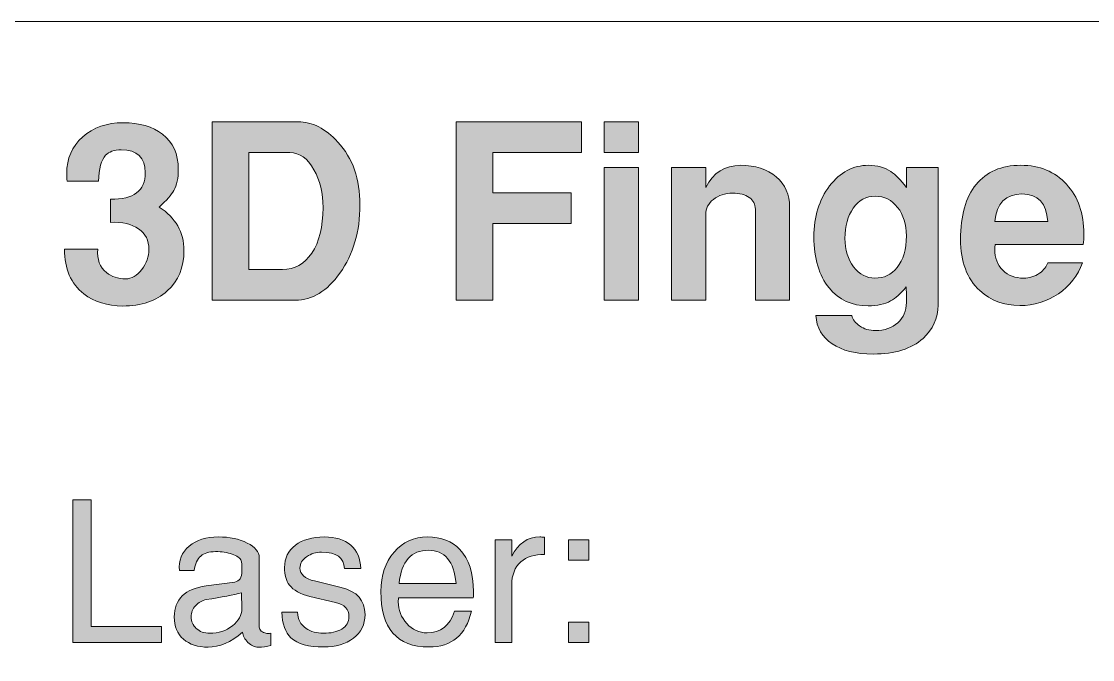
# Model space of a CAD drawing. Header units: inches. Extents: x 0.6 to 10.9, y -3.5 to -1.2.
# Drawn here: x 8.826 to 9.738, y -1.718 to -1.175 of the extents above; entities that cross this region are included whole.
import ezdxf

# ---------------------------------------------------------------- set-up
doc = ezdxf.new("R2010")
doc.units = ezdxf.units.IN
doc.header["$MEASUREMENT"] = 0
doc.layers.add('Layer 1', color=7, linetype='Continuous')

# ---------------------------------------------------------------- blocks, each defined once
blk = doc.blocks.new('block 2')
at = {"layer": 'Layer 1', "color": 7, "lineweight": 5, "true_color": 0xffffff}
blk.add_lwpolyline([(8.36709, -1.17471), (10.87459, -1.17471), (10.87459, -2.23241), (8.36362, -2.23241)], dxfattribs=at)
blk = doc.blocks.new('block 8')
at = {"layer": 'Layer 1', "true_color": 0xed1f24}
h = blk.add_hatch(color=240, dxfattribs=at)
h.dxf.hatch_style = 2
edge = h.paths.add_edge_path()
edge.add_spline(control_points=[(8.96478, -1.36971), (8.96478, -1.38416), (8.96006, -1.39564), (8.95062, -1.40419), (8.94117, -1.41273), (8.92853, -1.417), (8.9127, -1.417), (8.8995, -1.417), (8.88846, -1.41353), (8.87957, -1.40658), (8.8686, -1.39798), (8.86312, -1.38534), (8.86312, -1.36867), (8.86312, -1.36867), (8.89137, -1.36867), (8.89137, -1.36867), (8.89067, -1.37728), (8.89317, -1.38388), (8.89884, -1.38846), (8.90327, -1.39207), (8.90868, -1.39387), (8.91505, -1.39387), (8.92017, -1.39387), (8.92478, -1.3912), (8.92886, -1.38586), (8.93295, -1.38051), (8.93499, -1.37485), (8.93499, -1.36888), (8.93499, -1.36124), (8.93206, -1.35537), (8.92619, -1.35127), (8.92033, -1.34717), (8.91235, -1.34534), (8.90228, -1.34575), (8.90228, -1.34575), (8.90228, -1.32596), (8.90228, -1.32596), (8.922, -1.32652), (8.93186, -1.31902), (8.93186, -1.30346), (8.93186, -1.29054), (8.92506, -1.28408), (8.91145, -1.28408), (8.90533, -1.28408), (8.90089, -1.28562), (8.89812, -1.28867), (8.8945, -1.2927), (8.89249, -1.30006), (8.89208, -1.31075), (8.89208, -1.31075), (8.86541, -1.31075), (8.86541, -1.31075), (8.86513, -1.30853), (8.86499, -1.30638), (8.86499, -1.30429), (8.86499, -1.29152), (8.86954, -1.2811), (8.87863, -1.27304), (8.88773, -1.26499), (8.89922, -1.26096), (8.91311, -1.26096), (8.927, -1.26096), (8.93812, -1.26422), (8.94645, -1.27075), (8.95548, -1.2777), (8.95999, -1.28762), (8.95999, -1.30054), (8.95999, -1.30804), (8.95874, -1.31409), (8.95624, -1.31866), (8.95416, -1.32228), (8.94999, -1.327), (8.94374, -1.33283), (8.95777, -1.34186), (8.96478, -1.35415), (8.96478, -1.36971)], knot_values=[0, 0, 0, 0, 1, 1, 1, 2, 2, 2, 3, 3, 3, 4, 4, 4, 5, 5, 5, 6, 6, 6, 7, 7, 7, 8, 8, 8, 9, 9, 9, 10, 10, 10, 11, 11, 11, 12, 12, 12, 13, 13, 13, 14, 14, 14, 15, 15, 15, 16, 16, 16, 17, 17, 17, 18, 18, 18, 19, 19, 19, 20, 20, 20, 21, 21, 21, 22, 22, 22, 23, 23, 23, 24, 24, 24, 25, 25, 25, 25], degree=3, periodic=1)
h = blk.add_hatch(color=240, dxfattribs=at)
h.dxf.hatch_style = 2
edge = h.paths.add_edge_path()
edge.add_spline(control_points=[(9.11457, -1.33075), (9.11457, -1.35353), (9.10887, -1.3729), (9.09749, -1.38888), (9.08666, -1.40429), (9.07402, -1.412), (9.05957, -1.412), (9.05957, -1.412), (8.98874, -1.412), (8.98874, -1.412), (8.98874, -1.412), (8.98874, -1.26013), (8.98874, -1.26013), (8.98874, -1.26013), (9.06186, -1.26013), (9.06186, -1.26013), (9.07395, -1.26013), (9.08527, -1.26589), (9.09583, -1.27742), (9.10832, -1.29116), (9.11457, -1.30895), (9.11457, -1.33075)], knot_values=[0, 0, 0, 0, 1, 1, 1, 2, 2, 2, 3, 3, 3, 4, 4, 4, 5, 5, 5, 6, 6, 6, 7, 7, 7, 7], degree=3, periodic=1)
edge = h.paths.add_edge_path()
edge.add_spline(control_points=[(9.08312, -1.33325), (9.08312, -1.32089), (9.08054, -1.31013), (9.07541, -1.30096), (9.06999, -1.29124), (9.06318, -1.28638), (9.05499, -1.28638), (9.05499, -1.28638), (9.01999, -1.28638), (9.01999, -1.28638), (9.01999, -1.28638), (9.01999, -1.38596), (9.01999, -1.38596), (9.01999, -1.38596), (9.04874, -1.38596), (9.04874, -1.38596), (9.05888, -1.38596), (9.06714, -1.38127), (9.07353, -1.37189), (9.07992, -1.36252), (9.08312, -1.34964), (9.08312, -1.33325)], knot_values=[0, 0, 0, 0, 1, 1, 1, 2, 2, 2, 3, 3, 3, 4, 4, 4, 5, 5, 5, 6, 6, 6, 7, 7, 7, 7], degree=3, periodic=1)
h = blk.add_hatch(color=240, dxfattribs=at)
h.dxf.hatch_style = 2
h.paths.add_polyline_path([(9.30311, -1.28617), (9.2277, -1.28617), (9.2277, -1.32075), (9.29416, -1.32075), (9.29416, -1.34679), (9.2277, -1.34679), (9.2277, -1.412), (9.19645, -1.412), (9.19645, -1.26013), (9.30311, -1.26013)])
h = blk.add_hatch(color=240, dxfattribs=at)
h.dxf.hatch_style = 2
h.paths.add_polyline_path([(9.35166, -1.28617), (9.32249, -1.28617), (9.32249, -1.26013), (9.35166, -1.26013)])
h.paths.add_polyline_path([(9.35166, -1.412), (9.32249, -1.412), (9.32249, -1.29909), (9.35166, -1.29909)])
h = blk.add_hatch(color=240, dxfattribs=at)
h.dxf.hatch_style = 2
edge = h.paths.add_edge_path()
edge.add_spline(control_points=[(9.4802, -1.412), (9.4802, -1.412), (9.45103, -1.412), (9.45103, -1.412), (9.45103, -1.412), (9.45103, -1.3345), (9.45103, -1.3345), (9.45103, -1.33034), (9.44929, -1.32704), (9.44582, -1.32461), (9.44235, -1.32218), (9.43762, -1.32096), (9.43165, -1.32096), (9.42512, -1.32096), (9.41968, -1.3227), (9.4153, -1.32617), (9.41092, -1.32964), (9.40874, -1.33402), (9.40874, -1.33929), (9.40874, -1.33929), (9.40874, -1.412), (9.40874, -1.412), (9.40874, -1.412), (9.37957, -1.412), (9.37957, -1.412), (9.37957, -1.412), (9.37957, -1.29909), (9.37957, -1.29909), (9.37957, -1.29909), (9.40874, -1.29909), (9.40874, -1.29909), (9.40874, -1.29909), (9.40874, -1.31596), (9.40874, -1.31596), (9.41526, -1.30346), (9.42512, -1.29721), (9.43832, -1.29721), (9.45095, -1.29721), (9.4611, -1.30048), (9.46874, -1.307), (9.47637, -1.31353), (9.4802, -1.32214), (9.4802, -1.33283), (9.4802, -1.33283), (9.4802, -1.412), (9.4802, -1.412)], knot_values=[0, 0, 0, 0, 1, 1, 1, 2, 2, 2, 3, 3, 3, 4, 4, 4, 5, 5, 5, 6, 6, 6, 7, 7, 7, 8, 8, 8, 9, 9, 9, 10, 10, 10, 11, 11, 11, 12, 12, 12, 13, 13, 13, 14, 14, 14, 15, 15, 15, 15], degree=3, periodic=1)
h = blk.add_hatch(color=240, dxfattribs=at)
h.dxf.hatch_style = 2
edge = h.paths.add_edge_path()
edge.add_spline(control_points=[(9.60644, -1.41616), (9.60644, -1.42742), (9.6022, -1.43686), (9.59373, -1.4445), (9.58387, -1.45339), (9.56978, -1.45783), (9.55144, -1.45783), (9.53657, -1.45783), (9.52488, -1.45495), (9.51634, -1.44919), (9.50779, -1.44342), (9.50317, -1.4354), (9.50248, -1.42512), (9.50248, -1.42512), (9.53307, -1.42512), (9.53307, -1.42512), (9.53376, -1.42846), (9.536, -1.43141), (9.53977, -1.43398), (9.54354, -1.43655), (9.548, -1.43783), (9.55318, -1.43783), (9.56099, -1.43783), (9.56734, -1.43565), (9.57223, -1.43127), (9.57712, -1.42689), (9.57956, -1.4211), (9.57956, -1.41387), (9.57956, -1.40638), (9.57949, -1.402), (9.57936, -1.40075), (9.57475, -1.40645), (9.57035, -1.41041), (9.56616, -1.41262), (9.56114, -1.41541), (9.55478, -1.4168), (9.5471, -1.4168), (9.53314, -1.4168), (9.52203, -1.41172), (9.5138, -1.40158), (9.50514, -1.39103), (9.50081, -1.37652), (9.50081, -1.35805), (9.50081, -1.34082), (9.50528, -1.32638), (9.51422, -1.31471), (9.52315, -1.30304), (9.53419, -1.29721), (9.54732, -1.29721), (9.55471, -1.29721), (9.56107, -1.29895), (9.56637, -1.30242), (9.57028, -1.30506), (9.57467, -1.30957), (9.57956, -1.31596), (9.57956, -1.31596), (9.57956, -1.29909), (9.57956, -1.29909), (9.57956, -1.29909), (9.60644, -1.29909), (9.60644, -1.29909), (9.60644, -1.29909), (9.60644, -1.41616), (9.60644, -1.41616)], knot_values=[0, 0, 0, 0, 1, 1, 1, 2, 2, 2, 3, 3, 3, 4, 4, 4, 5, 5, 5, 6, 6, 6, 7, 7, 7, 8, 8, 8, 9, 9, 9, 10, 10, 10, 11, 11, 11, 12, 12, 12, 13, 13, 13, 14, 14, 14, 15, 15, 15, 16, 16, 16, 17, 17, 17, 18, 18, 18, 19, 19, 19, 20, 20, 20, 21, 21, 21, 21], degree=3, periodic=1)
edge = h.paths.add_edge_path()
edge.add_spline(control_points=[(9.57956, -1.35721), (9.57956, -1.34749), (9.57707, -1.33943), (9.57206, -1.33304), (9.56706, -1.32665), (9.56074, -1.32346), (9.55311, -1.32346), (9.54533, -1.32346), (9.53908, -1.32683), (9.53436, -1.33356), (9.52964, -1.3403), (9.52728, -1.34894), (9.52728, -1.3595), (9.52728, -1.36909), (9.52974, -1.3771), (9.53467, -1.38357), (9.5396, -1.39002), (9.54561, -1.39325), (9.55269, -1.39325), (9.56047, -1.39325), (9.56679, -1.39027), (9.57165, -1.38429), (9.57692, -1.37777), (9.57956, -1.36874), (9.57956, -1.35721)], knot_values=[0, 0, 0, 0, 1, 1, 1, 2, 2, 2, 3, 3, 3, 4, 4, 4, 5, 5, 5, 6, 6, 6, 7, 7, 7, 8, 8, 8, 8], degree=3, periodic=1)
h = blk.add_hatch(color=240, dxfattribs=at)
h.dxf.hatch_style = 2
edge = h.paths.add_edge_path()
edge.add_spline(control_points=[(9.7306, -1.35575), (9.7306, -1.35908), (9.7304, -1.36207), (9.72998, -1.36471), (9.72998, -1.36471), (9.65519, -1.36471), (9.65519, -1.36471), (9.65491, -1.36554), (9.65477, -1.36686), (9.65477, -1.36867), (9.65477, -1.37603), (9.65704, -1.38197), (9.66159, -1.38648), (9.66612, -1.391), (9.67204, -1.39325), (9.67933, -1.39325), (9.68416, -1.39325), (9.68863, -1.39187), (9.69276, -1.38909), (9.69647, -1.38645), (9.69881, -1.38346), (9.69977, -1.38013), (9.69977, -1.38013), (9.72936, -1.38013), (9.72936, -1.38013), (9.72547, -1.3911), (9.71863, -1.39992), (9.70884, -1.40658), (9.69904, -1.41325), (9.68811, -1.41659), (9.67603, -1.41659), (9.66255, -1.41659), (9.65123, -1.41235), (9.64206, -1.40388), (9.63109, -1.39374), (9.62561, -1.37922), (9.62561, -1.36033), (9.62561, -1.34006), (9.63001, -1.32447), (9.63883, -1.31356), (9.64766, -1.30266), (9.66033, -1.29721), (9.67686, -1.29721), (9.69297, -1.29721), (9.70595, -1.30259), (9.71581, -1.31335), (9.72567, -1.32412), (9.7306, -1.33825), (9.7306, -1.35575)], knot_values=[0, 0, 0, 0, 1, 1, 1, 2, 2, 2, 3, 3, 3, 4, 4, 4, 5, 5, 5, 6, 6, 6, 7, 7, 7, 8, 8, 8, 9, 9, 9, 10, 10, 10, 11, 11, 11, 12, 12, 12, 13, 13, 13, 14, 14, 14, 15, 15, 15, 16, 16, 16, 16], degree=3, periodic=1)
edge = h.paths.add_edge_path()
edge.add_spline(control_points=[(9.69977, -1.34513), (9.69893, -1.32943), (9.69164, -1.32159), (9.6779, -1.32159), (9.66403, -1.32159), (9.65632, -1.32943), (9.65477, -1.34513), (9.65477, -1.34513), (9.69977, -1.34513), (9.69977, -1.34513)], knot_values=[0, 0, 0, 0, 1, 1, 1, 2, 2, 2, 3, 3, 3, 3], degree=3, periodic=1)
at = {"layer": 'Layer 1', "lineweight": 0}
for points in [[(9.30311, -1.28617), (9.2277, -1.28617), (9.2277, -1.32075), (9.29416, -1.32075), (9.29416, -1.34679), (9.2277, -1.34679), (9.2277, -1.412), (9.19645, -1.412), (9.19645, -1.26013), (9.30311, -1.26013), (9.30311, -1.28617)], [(9.35166, -1.28617), (9.32249, -1.28617), (9.32249, -1.26013), (9.35166, -1.26013), (9.35166, -1.28617)], [(9.35166, -1.412), (9.32249, -1.412), (9.32249, -1.29909), (9.35166, -1.29909), (9.35166, -1.412)]]:
    blk.add_lwpolyline(points, dxfattribs=at)
for points, knots in [([(8.96478, -1.36971), (8.96478, -1.38416), (8.96006, -1.39564), (8.95062, -1.40419), (8.94117, -1.41273), (8.92853, -1.417), (8.9127, -1.417), (8.8995, -1.417), (8.88846, -1.41353), (8.87957, -1.40658), (8.8686, -1.39798), (8.86312, -1.38534), (8.86312, -1.36867), (8.86312, -1.36867), (8.89137, -1.36867), (8.89137, -1.36867), (8.89067, -1.37728), (8.89317, -1.38388), (8.89884, -1.38846), (8.90327, -1.39207), (8.90868, -1.39387), (8.91505, -1.39387), (8.92017, -1.39387), (8.92478, -1.3912), (8.92886, -1.38586), (8.93295, -1.38051), (8.93499, -1.37485), (8.93499, -1.36888), (8.93499, -1.36124), (8.93206, -1.35537), (8.92619, -1.35127), (8.92033, -1.34717), (8.91235, -1.34534), (8.90228, -1.34575), (8.90228, -1.34575), (8.90228, -1.32596), (8.90228, -1.32596), (8.922, -1.32652), (8.93186, -1.31902), (8.93186, -1.30346), (8.93186, -1.29054), (8.92506, -1.28408), (8.91145, -1.28408), (8.90533, -1.28408), (8.90089, -1.28562), (8.89812, -1.28867), (8.8945, -1.2927), (8.89249, -1.30006), (8.89208, -1.31075), (8.89208, -1.31075), (8.86541, -1.31075), (8.86541, -1.31075), (8.86513, -1.30853), (8.86499, -1.30638), (8.86499, -1.30429), (8.86499, -1.29152), (8.86954, -1.2811), (8.87863, -1.27304), (8.88773, -1.26499), (8.89922, -1.26096), (8.91311, -1.26096), (8.927, -1.26096), (8.93812, -1.26422), (8.94645, -1.27075), (8.95548, -1.2777), (8.95999, -1.28762), (8.95999, -1.30054), (8.95999, -1.30804), (8.95874, -1.31409), (8.95624, -1.31866), (8.95416, -1.32228), (8.94999, -1.327), (8.94374, -1.33283), (8.95777, -1.34186), (8.96478, -1.35415), (8.96478, -1.36971)], [0, 0, 0, 0, 1, 1, 1, 2, 2, 2, 3, 3, 3, 4, 4, 4, 5, 5, 5, 6, 6, 6, 7, 7, 7, 8, 8, 8, 9, 9, 9, 10, 10, 10, 11, 11, 11, 12, 12, 12, 13, 13, 13, 14, 14, 14, 15, 15, 15, 16, 16, 16, 17, 17, 17, 18, 18, 18, 19, 19, 19, 20, 20, 20, 21, 21, 21, 22, 22, 22, 23, 23, 23, 24, 24, 24, 25, 25, 25, 25]), ([(9.11457, -1.33075), (9.11457, -1.35353), (9.10887, -1.3729), (9.09749, -1.38888), (9.08666, -1.40429), (9.07402, -1.412), (9.05957, -1.412), (9.05957, -1.412), (8.98874, -1.412), (8.98874, -1.412), (8.98874, -1.412), (8.98874, -1.26013), (8.98874, -1.26013), (8.98874, -1.26013), (9.06186, -1.26013), (9.06186, -1.26013), (9.07395, -1.26013), (9.08527, -1.26589), (9.09583, -1.27742), (9.10832, -1.29116), (9.11457, -1.30895), (9.11457, -1.33075)], [0, 0, 0, 0, 1, 1, 1, 2, 2, 2, 3, 3, 3, 4, 4, 4, 5, 5, 5, 6, 6, 6, 7, 7, 7, 7]), ([(9.08312, -1.33325), (9.08312, -1.32089), (9.08054, -1.31013), (9.07541, -1.30096), (9.06999, -1.29124), (9.06318, -1.28638), (9.05499, -1.28638), (9.05499, -1.28638), (9.01999, -1.28638), (9.01999, -1.28638), (9.01999, -1.28638), (9.01999, -1.38596), (9.01999, -1.38596), (9.01999, -1.38596), (9.04874, -1.38596), (9.04874, -1.38596), (9.05888, -1.38596), (9.06714, -1.38127), (9.07353, -1.37189), (9.07992, -1.36252), (9.08312, -1.34964), (9.08312, -1.33325)], [0, 0, 0, 0, 1, 1, 1, 2, 2, 2, 3, 3, 3, 4, 4, 4, 5, 5, 5, 6, 6, 6, 7, 7, 7, 7]), ([(9.4802, -1.412), (9.4802, -1.412), (9.45103, -1.412), (9.45103, -1.412), (9.45103, -1.412), (9.45103, -1.3345), (9.45103, -1.3345), (9.45103, -1.33034), (9.44929, -1.32704), (9.44582, -1.32461), (9.44235, -1.32218), (9.43762, -1.32096), (9.43165, -1.32096), (9.42512, -1.32096), (9.41968, -1.3227), (9.4153, -1.32617), (9.41092, -1.32964), (9.40874, -1.33402), (9.40874, -1.33929), (9.40874, -1.33929), (9.40874, -1.412), (9.40874, -1.412), (9.40874, -1.412), (9.37957, -1.412), (9.37957, -1.412), (9.37957, -1.412), (9.37957, -1.29909), (9.37957, -1.29909), (9.37957, -1.29909), (9.40874, -1.29909), (9.40874, -1.29909), (9.40874, -1.29909), (9.40874, -1.31596), (9.40874, -1.31596), (9.41526, -1.30346), (9.42512, -1.29721), (9.43832, -1.29721), (9.45095, -1.29721), (9.4611, -1.30048), (9.46874, -1.307), (9.47637, -1.31353), (9.4802, -1.32214), (9.4802, -1.33283), (9.4802, -1.33283), (9.4802, -1.412), (9.4802, -1.412)], [0, 0, 0, 0, 1, 1, 1, 2, 2, 2, 3, 3, 3, 4, 4, 4, 5, 5, 5, 6, 6, 6, 7, 7, 7, 8, 8, 8, 9, 9, 9, 10, 10, 10, 11, 11, 11, 12, 12, 12, 13, 13, 13, 14, 14, 14, 15, 15, 15, 15]), ([(9.60644, -1.41616), (9.60644, -1.42742), (9.6022, -1.43686), (9.59373, -1.4445), (9.58387, -1.45339), (9.56978, -1.45783), (9.55144, -1.45783), (9.53657, -1.45783), (9.52488, -1.45495), (9.51634, -1.44919), (9.50779, -1.44342), (9.50317, -1.4354), (9.50248, -1.42512), (9.50248, -1.42512), (9.53307, -1.42512), (9.53307, -1.42512), (9.53376, -1.42846), (9.536, -1.43141), (9.53977, -1.43398), (9.54354, -1.43655), (9.548, -1.43783), (9.55318, -1.43783), (9.56099, -1.43783), (9.56734, -1.43565), (9.57223, -1.43127), (9.57712, -1.42689), (9.57956, -1.4211), (9.57956, -1.41387), (9.57956, -1.40638), (9.57949, -1.402), (9.57936, -1.40075), (9.57475, -1.40645), (9.57035, -1.41041), (9.56616, -1.41262), (9.56114, -1.41541), (9.55478, -1.4168), (9.5471, -1.4168), (9.53314, -1.4168), (9.52203, -1.41172), (9.5138, -1.40158), (9.50514, -1.39103), (9.50081, -1.37652), (9.50081, -1.35805), (9.50081, -1.34082), (9.50528, -1.32638), (9.51422, -1.31471), (9.52315, -1.30304), (9.53419, -1.29721), (9.54732, -1.29721), (9.55471, -1.29721), (9.56107, -1.29895), (9.56637, -1.30242), (9.57028, -1.30506), (9.57467, -1.30957), (9.57956, -1.31596), (9.57956, -1.31596), (9.57956, -1.29909), (9.57956, -1.29909), (9.57956, -1.29909), (9.60644, -1.29909), (9.60644, -1.29909), (9.60644, -1.29909), (9.60644, -1.41616), (9.60644, -1.41616)], [0, 0, 0, 0, 1, 1, 1, 2, 2, 2, 3, 3, 3, 4, 4, 4, 5, 5, 5, 6, 6, 6, 7, 7, 7, 8, 8, 8, 9, 9, 9, 10, 10, 10, 11, 11, 11, 12, 12, 12, 13, 13, 13, 14, 14, 14, 15, 15, 15, 16, 16, 16, 17, 17, 17, 18, 18, 18, 19, 19, 19, 20, 20, 20, 21, 21, 21, 21]), ([(9.7306, -1.35575), (9.7306, -1.35908), (9.7304, -1.36207), (9.72998, -1.36471), (9.72998, -1.36471), (9.65519, -1.36471), (9.65519, -1.36471), (9.65491, -1.36554), (9.65477, -1.36686), (9.65477, -1.36867), (9.65477, -1.37603), (9.65704, -1.38197), (9.66159, -1.38648), (9.66612, -1.391), (9.67204, -1.39325), (9.67933, -1.39325), (9.68416, -1.39325), (9.68863, -1.39187), (9.69276, -1.38909), (9.69647, -1.38645), (9.69881, -1.38346), (9.69977, -1.38013), (9.69977, -1.38013), (9.72936, -1.38013), (9.72936, -1.38013), (9.72547, -1.3911), (9.71863, -1.39992), (9.70884, -1.40658), (9.69904, -1.41325), (9.68811, -1.41659), (9.67603, -1.41659), (9.66255, -1.41659), (9.65123, -1.41235), (9.64206, -1.40388), (9.63109, -1.39374), (9.62561, -1.37922), (9.62561, -1.36033), (9.62561, -1.34006), (9.63001, -1.32447), (9.63883, -1.31356), (9.64766, -1.30266), (9.66033, -1.29721), (9.67686, -1.29721), (9.69297, -1.29721), (9.70595, -1.30259), (9.71581, -1.31335), (9.72567, -1.32412), (9.7306, -1.33825), (9.7306, -1.35575)], [0, 0, 0, 0, 1, 1, 1, 2, 2, 2, 3, 3, 3, 4, 4, 4, 5, 5, 5, 6, 6, 6, 7, 7, 7, 8, 8, 8, 9, 9, 9, 10, 10, 10, 11, 11, 11, 12, 12, 12, 13, 13, 13, 14, 14, 14, 15, 15, 15, 16, 16, 16, 16]), ([(9.69977, -1.34513), (9.69893, -1.32943), (9.69164, -1.32159), (9.6779, -1.32159), (9.66403, -1.32159), (9.65632, -1.32943), (9.65477, -1.34513), (9.65477, -1.34513), (9.69977, -1.34513), (9.69977, -1.34513)], [0, 0, 0, 0, 1, 1, 1, 2, 2, 2, 3, 3, 3, 3]), ([(9.57956, -1.35721), (9.57956, -1.34749), (9.57707, -1.33943), (9.57206, -1.33304), (9.56706, -1.32665), (9.56074, -1.32346), (9.55311, -1.32346), (9.54533, -1.32346), (9.53908, -1.32683), (9.53436, -1.33356), (9.52964, -1.3403), (9.52728, -1.34894), (9.52728, -1.3595), (9.52728, -1.36909), (9.52974, -1.3771), (9.53467, -1.38357), (9.5396, -1.39002), (9.54561, -1.39325), (9.55269, -1.39325), (9.56047, -1.39325), (9.56679, -1.39027), (9.57165, -1.38429), (9.57692, -1.37777), (9.57956, -1.36874), (9.57956, -1.35721)], [0, 0, 0, 0, 1, 1, 1, 2, 2, 2, 3, 3, 3, 4, 4, 4, 5, 5, 5, 6, 6, 6, 7, 7, 7, 8, 8, 8, 8])]:
    blk.add_open_spline(points, degree=3, knots=knots, dxfattribs=at)
blk = doc.blocks.new('block 18')
at = {"layer": 'Layer 1', "true_color": 0xed1f24}
h = blk.add_hatch(color=240, dxfattribs=at)
h.dxf.hatch_style = 2
h.paths.add_polyline_path([(8.9457, -1.70354), (8.8702, -1.70354), (8.8702, -1.58204), (8.88586, -1.58204), (8.88586, -1.6897), (8.9457, -1.6897)])
h = blk.add_hatch(color=240, dxfattribs=at)
h.dxf.hatch_style = 2
edge = h.paths.add_edge_path()
edge.add_spline(control_points=[(9.0387, -1.70591), (9.03525, -1.70688), (9.03164, -1.70737), (9.02787, -1.70737), (9.02486, -1.70737), (9.022, -1.70601), (9.01928, -1.70329), (9.01655, -1.70057), (9.01503, -1.69771), (9.0147, -1.6947), (9.00458, -1.70315), (8.99481, -1.70737), (8.98537, -1.70737), (8.97658, -1.70737), (8.96958, -1.70508), (8.96436, -1.70053), (8.95914, -1.69596), (8.95653, -1.68967), (8.95653, -1.68165), (8.95653, -1.66651), (8.96556, -1.65771), (8.98362, -1.65527), (8.98362, -1.65527), (9.00821, -1.65192), (9.00821, -1.65192), (9.01209, -1.65137), (9.01403, -1.6482), (9.01403, -1.64241), (9.01403, -1.63751), (9.01386, -1.63467), (9.01354, -1.63389), (9.01253, -1.63155), (9.00996, -1.62966), (9.00581, -1.62821), (9.00165, -1.62676), (8.99691, -1.62604), (8.9916, -1.62604), (8.98606, -1.62604), (8.98188, -1.62729), (8.97906, -1.62979), (8.97623, -1.63229), (8.97438, -1.63643), (8.97349, -1.64221), (8.97349, -1.64221), (8.96086, -1.64221), (8.96086, -1.64221), (8.96008, -1.63354), (8.96286, -1.62659), (8.9692, -1.62137), (8.97553, -1.61615), (8.98375, -1.61354), (8.99386, -1.61354), (9.00364, -1.61354), (9.01192, -1.61526), (9.0187, -1.61871), (9.02547, -1.62215), (9.02886, -1.62632), (9.02886, -1.63121), (9.02886, -1.63121), (9.02886, -1.69037), (9.02886, -1.69037), (9.02886, -1.6916), (9.02945, -1.69271), (9.03061, -1.69371), (9.03178, -1.6947), (9.03309, -1.69532), (9.03453, -1.69554), (9.03564, -1.69565), (9.03703, -1.69565), (9.0387, -1.69554), (9.0387, -1.69554), (9.0387, -1.70591), (9.0387, -1.70591)], knot_values=[0, 0, 0, 0, 1, 1, 1, 2, 2, 2, 3, 3, 3, 4, 4, 4, 5, 5, 5, 6, 6, 6, 7, 7, 7, 8, 8, 8, 9, 9, 9, 10, 10, 10, 11, 11, 11, 12, 12, 12, 13, 13, 13, 14, 14, 14, 15, 15, 15, 16, 16, 16, 17, 17, 17, 18, 18, 18, 19, 19, 19, 20, 20, 20, 21, 21, 21, 22, 22, 22, 23, 23, 23, 24, 24, 24, 24], degree=3, periodic=1)
edge = h.paths.add_edge_path()
edge.add_spline(control_points=[(9.01403, -1.6746), (9.01403, -1.6746), (9.01387, -1.66104), (9.01387, -1.66104), (9.00716, -1.66294), (8.99711, -1.66489), (8.98372, -1.6669), (8.9802, -1.66758), (8.97718, -1.6693), (8.97465, -1.67209), (8.97213, -1.67489), (8.97087, -1.67801), (8.97087, -1.68147), (8.97087, -1.68549), (8.97234, -1.68884), (8.97531, -1.69152), (8.97828, -1.6942), (8.98207, -1.69554), (8.98668, -1.69554), (8.99415, -1.69554), (9.0006, -1.69342), (9.00604, -1.68918), (9.01148, -1.68493), (9.01414, -1.68007), (9.01403, -1.6746)], knot_values=[0, 0, 0, 0, 1, 1, 1, 2, 2, 2, 3, 3, 3, 4, 4, 4, 5, 5, 5, 6, 6, 6, 7, 7, 7, 8, 8, 8, 8], degree=3, periodic=1)
h = blk.add_hatch(color=240, dxfattribs=at)
h.dxf.hatch_style = 2
edge = h.paths.add_edge_path()
edge.add_spline(control_points=[(9.11886, -1.67954), (9.11886, -1.6881), (9.11555, -1.69484), (9.10895, -1.69979), (9.10234, -1.70473), (9.09392, -1.70721), (9.08369, -1.70721), (9.07069, -1.70721), (9.06141, -1.7046), (9.05586, -1.69937), (9.05109, -1.69493), (9.04847, -1.6877), (9.04803, -1.67771), (9.04803, -1.67771), (9.06153, -1.67771), (9.06153, -1.67771), (9.06153, -1.68359), (9.06392, -1.68815), (9.0687, -1.69137), (9.07281, -1.69415), (9.07775, -1.69554), (9.08353, -1.69554), (9.08986, -1.69554), (9.09505, -1.69434), (9.09911, -1.69195), (9.10317, -1.68955), (9.1052, -1.68601), (9.1052, -1.68134), (9.1052, -1.6751), (9.10142, -1.67109), (9.09388, -1.6693), (9.09388, -1.6693), (9.07204, -1.66417), (9.07204, -1.66417), (9.06381, -1.66218), (9.05798, -1.65896), (9.05453, -1.65451), (9.05175, -1.65085), (9.05036, -1.64585), (9.05036, -1.63953), (9.05036, -1.63164), (9.05345, -1.62534), (9.05961, -1.62062), (9.06578, -1.6159), (9.07397, -1.61354), (9.08419, -1.61354), (9.09375, -1.61354), (9.10125, -1.61584), (9.1067, -1.62046), (9.11214, -1.62507), (9.11497, -1.63176), (9.11519, -1.64054), (9.11519, -1.64054), (9.10136, -1.64054), (9.10136, -1.64054), (9.10103, -1.63121), (9.09453, -1.62654), (9.08186, -1.62654), (9.0772, -1.62654), (9.07297, -1.62781), (9.06919, -1.63037), (9.06542, -1.63293), (9.06353, -1.63615), (9.06353, -1.64004), (9.06353, -1.64537), (9.06764, -1.64904), (9.07586, -1.65104), (9.07586, -1.65104), (9.09853, -1.65654), (9.09853, -1.65654), (9.11208, -1.65987), (9.11886, -1.66754), (9.11886, -1.67954)], knot_values=[0, 0, 0, 0, 1, 1, 1, 2, 2, 2, 3, 3, 3, 4, 4, 4, 5, 5, 5, 6, 6, 6, 7, 7, 7, 8, 8, 8, 9, 9, 9, 10, 10, 10, 11, 11, 11, 12, 12, 12, 13, 13, 13, 14, 14, 14, 15, 15, 15, 16, 16, 16, 17, 17, 17, 18, 18, 18, 19, 19, 19, 20, 20, 20, 21, 21, 21, 22, 22, 22, 23, 23, 23, 24, 24, 24, 24], degree=3, periodic=1)
h = blk.add_hatch(color=240, dxfattribs=at)
h.dxf.hatch_style = 2
edge = h.paths.add_edge_path()
edge.add_spline(control_points=[(9.2112, -1.6602), (9.2112, -1.66232), (9.21114, -1.66404), (9.21103, -1.66537), (9.21103, -1.66537), (9.14736, -1.66537), (9.14736, -1.66537), (9.14725, -1.66615), (9.1472, -1.66726), (9.1472, -1.66871), (9.1472, -1.67571), (9.1496, -1.68187), (9.15443, -1.68721), (9.15925, -1.69254), (9.16498, -1.6952), (9.17163, -1.6952), (9.18315, -1.6952), (9.19097, -1.68909), (9.19507, -1.67687), (9.19507, -1.67687), (9.20936, -1.67687), (9.20936, -1.67687), (9.2047, -1.6971), (9.19264, -1.70721), (9.1732, -1.70721), (9.14597, -1.70721), (9.13236, -1.69143), (9.13236, -1.65987), (9.13236, -1.64631), (9.13608, -1.63521), (9.14353, -1.62654), (9.15097, -1.61787), (9.16053, -1.61354), (9.17219, -1.61354), (9.18364, -1.61354), (9.19275, -1.6171), (9.19953, -1.62421), (9.20719, -1.63232), (9.21109, -1.64431), (9.2112, -1.6602)], knot_values=[0, 0, 0, 0, 1, 1, 1, 2, 2, 2, 3, 3, 3, 4, 4, 4, 5, 5, 5, 6, 6, 6, 7, 7, 7, 8, 8, 8, 9, 9, 9, 10, 10, 10, 11, 11, 11, 12, 12, 12, 13, 13, 13, 13], degree=3, periodic=1)
edge = h.paths.add_edge_path()
edge.add_spline(control_points=[(9.19636, -1.65304), (9.19457, -1.63426), (9.18671, -1.62487), (9.17278, -1.62487), (9.15828, -1.62487), (9.14998, -1.63426), (9.14786, -1.65304), (9.14786, -1.65304), (9.19636, -1.65304), (9.19636, -1.65304)], knot_values=[0, 0, 0, 0, 1, 1, 1, 2, 2, 2, 3, 3, 3, 3], degree=3, periodic=1)
h = blk.add_hatch(color=240, dxfattribs=at)
h.dxf.hatch_style = 2
edge = h.paths.add_edge_path()
edge.add_spline(control_points=[(9.2717, -1.62837), (9.26314, -1.62837), (9.25642, -1.63049), (9.25153, -1.6347), (9.24631, -1.63937), (9.2437, -1.64598), (9.2437, -1.65454), (9.2437, -1.65454), (9.2437, -1.70354), (9.2437, -1.70354), (9.2437, -1.70354), (9.2297, -1.70354), (9.2297, -1.70354), (9.2297, -1.70354), (9.2297, -1.61604), (9.2297, -1.61604), (9.2297, -1.61604), (9.2437, -1.61604), (9.2437, -1.61604), (9.2437, -1.61604), (9.2437, -1.63004), (9.2437, -1.63004), (9.24925, -1.61904), (9.25726, -1.61354), (9.2677, -1.61354), (9.26859, -1.61354), (9.26992, -1.61365), (9.2717, -1.61387), (9.2717, -1.61387), (9.2717, -1.62837), (9.2717, -1.62837)], knot_values=[0, 0, 0, 0, 1, 1, 1, 2, 2, 2, 3, 3, 3, 4, 4, 4, 5, 5, 5, 6, 6, 6, 7, 7, 7, 8, 8, 8, 9, 9, 9, 10, 10, 10, 10], degree=3, periodic=1)
h = blk.add_hatch(color=240, dxfattribs=at)
h.dxf.hatch_style = 2
h.paths.add_polyline_path([(9.30936, -1.63338), (9.29203, -1.63338), (9.29203, -1.61604), (9.30936, -1.61604)])
h.paths.add_polyline_path([(9.30936, -1.70354), (9.29203, -1.70354), (9.29203, -1.6862), (9.30936, -1.6862)])
at = {"layer": 'Layer 1', "lineweight": 0}
for points in [[(8.9457, -1.70354), (8.8702, -1.70354), (8.8702, -1.58204), (8.88586, -1.58204), (8.88586, -1.6897), (8.9457, -1.6897), (8.9457, -1.70354)], [(9.30936, -1.63338), (9.29203, -1.63338), (9.29203, -1.61604), (9.30936, -1.61604), (9.30936, -1.63338)], [(9.30936, -1.70354), (9.29203, -1.70354), (9.29203, -1.6862), (9.30936, -1.6862), (9.30936, -1.70354)]]:
    blk.add_lwpolyline(points, dxfattribs=at)
for points, knots in [([(9.0387, -1.70591), (9.03525, -1.70688), (9.03164, -1.70737), (9.02787, -1.70737), (9.02486, -1.70737), (9.022, -1.70601), (9.01928, -1.70329), (9.01655, -1.70057), (9.01503, -1.69771), (9.0147, -1.6947), (9.00458, -1.70315), (8.99481, -1.70737), (8.98537, -1.70737), (8.97658, -1.70737), (8.96958, -1.70508), (8.96436, -1.70053), (8.95914, -1.69596), (8.95653, -1.68967), (8.95653, -1.68165), (8.95653, -1.66651), (8.96556, -1.65771), (8.98362, -1.65527), (8.98362, -1.65527), (9.00821, -1.65192), (9.00821, -1.65192), (9.01209, -1.65137), (9.01403, -1.6482), (9.01403, -1.64241), (9.01403, -1.63751), (9.01386, -1.63467), (9.01354, -1.63389), (9.01253, -1.63155), (9.00996, -1.62966), (9.00581, -1.62821), (9.00165, -1.62676), (8.99691, -1.62604), (8.9916, -1.62604), (8.98606, -1.62604), (8.98188, -1.62729), (8.97906, -1.62979), (8.97623, -1.63229), (8.97438, -1.63643), (8.97349, -1.64221), (8.97349, -1.64221), (8.96086, -1.64221), (8.96086, -1.64221), (8.96008, -1.63354), (8.96286, -1.62659), (8.9692, -1.62137), (8.97553, -1.61615), (8.98375, -1.61354), (8.99386, -1.61354), (9.00364, -1.61354), (9.01192, -1.61526), (9.0187, -1.61871), (9.02547, -1.62215), (9.02886, -1.62632), (9.02886, -1.63121), (9.02886, -1.63121), (9.02886, -1.69037), (9.02886, -1.69037), (9.02886, -1.6916), (9.02945, -1.69271), (9.03061, -1.69371), (9.03178, -1.6947), (9.03309, -1.69532), (9.03453, -1.69554), (9.03564, -1.69565), (9.03703, -1.69565), (9.0387, -1.69554), (9.0387, -1.69554), (9.0387, -1.70591), (9.0387, -1.70591)], [0, 0, 0, 0, 1, 1, 1, 2, 2, 2, 3, 3, 3, 4, 4, 4, 5, 5, 5, 6, 6, 6, 7, 7, 7, 8, 8, 8, 9, 9, 9, 10, 10, 10, 11, 11, 11, 12, 12, 12, 13, 13, 13, 14, 14, 14, 15, 15, 15, 16, 16, 16, 17, 17, 17, 18, 18, 18, 19, 19, 19, 20, 20, 20, 21, 21, 21, 22, 22, 22, 23, 23, 23, 24, 24, 24, 24]), ([(9.11886, -1.67954), (9.11886, -1.6881), (9.11555, -1.69484), (9.10895, -1.69979), (9.10234, -1.70473), (9.09392, -1.70721), (9.08369, -1.70721), (9.07069, -1.70721), (9.06141, -1.7046), (9.05586, -1.69937), (9.05109, -1.69493), (9.04847, -1.6877), (9.04803, -1.67771), (9.04803, -1.67771), (9.06153, -1.67771), (9.06153, -1.67771), (9.06153, -1.68359), (9.06392, -1.68815), (9.0687, -1.69137), (9.07281, -1.69415), (9.07775, -1.69554), (9.08353, -1.69554), (9.08986, -1.69554), (9.09505, -1.69434), (9.09911, -1.69195), (9.10317, -1.68955), (9.1052, -1.68601), (9.1052, -1.68134), (9.1052, -1.6751), (9.10142, -1.67109), (9.09388, -1.6693), (9.09388, -1.6693), (9.07204, -1.66417), (9.07204, -1.66417), (9.06381, -1.66218), (9.05798, -1.65896), (9.05453, -1.65451), (9.05175, -1.65085), (9.05036, -1.64585), (9.05036, -1.63953), (9.05036, -1.63164), (9.05345, -1.62534), (9.05961, -1.62062), (9.06578, -1.6159), (9.07397, -1.61354), (9.08419, -1.61354), (9.09375, -1.61354), (9.10125, -1.61584), (9.1067, -1.62046), (9.11214, -1.62507), (9.11497, -1.63176), (9.11519, -1.64054), (9.11519, -1.64054), (9.10136, -1.64054), (9.10136, -1.64054), (9.10103, -1.63121), (9.09453, -1.62654), (9.08186, -1.62654), (9.0772, -1.62654), (9.07297, -1.62781), (9.06919, -1.63037), (9.06542, -1.63293), (9.06353, -1.63615), (9.06353, -1.64004), (9.06353, -1.64537), (9.06764, -1.64904), (9.07586, -1.65104), (9.07586, -1.65104), (9.09853, -1.65654), (9.09853, -1.65654), (9.11208, -1.65987), (9.11886, -1.66754), (9.11886, -1.67954)], [0, 0, 0, 0, 1, 1, 1, 2, 2, 2, 3, 3, 3, 4, 4, 4, 5, 5, 5, 6, 6, 6, 7, 7, 7, 8, 8, 8, 9, 9, 9, 10, 10, 10, 11, 11, 11, 12, 12, 12, 13, 13, 13, 14, 14, 14, 15, 15, 15, 16, 16, 16, 17, 17, 17, 18, 18, 18, 19, 19, 19, 20, 20, 20, 21, 21, 21, 22, 22, 22, 23, 23, 23, 24, 24, 24, 24]), ([(9.2112, -1.6602), (9.2112, -1.66232), (9.21114, -1.66404), (9.21103, -1.66537), (9.21103, -1.66537), (9.14736, -1.66537), (9.14736, -1.66537), (9.14725, -1.66615), (9.1472, -1.66726), (9.1472, -1.66871), (9.1472, -1.67571), (9.1496, -1.68187), (9.15443, -1.68721), (9.15925, -1.69254), (9.16498, -1.6952), (9.17163, -1.6952), (9.18315, -1.6952), (9.19097, -1.68909), (9.19507, -1.67687), (9.19507, -1.67687), (9.20936, -1.67687), (9.20936, -1.67687), (9.2047, -1.6971), (9.19264, -1.70721), (9.1732, -1.70721), (9.14597, -1.70721), (9.13236, -1.69143), (9.13236, -1.65987), (9.13236, -1.64631), (9.13608, -1.63521), (9.14353, -1.62654), (9.15097, -1.61787), (9.16053, -1.61354), (9.17219, -1.61354), (9.18364, -1.61354), (9.19275, -1.6171), (9.19953, -1.62421), (9.20719, -1.63232), (9.21109, -1.64431), (9.2112, -1.6602)], [0, 0, 0, 0, 1, 1, 1, 2, 2, 2, 3, 3, 3, 4, 4, 4, 5, 5, 5, 6, 6, 6, 7, 7, 7, 8, 8, 8, 9, 9, 9, 10, 10, 10, 11, 11, 11, 12, 12, 12, 13, 13, 13, 13]), ([(9.2717, -1.62837), (9.26314, -1.62837), (9.25642, -1.63049), (9.25153, -1.6347), (9.24631, -1.63937), (9.2437, -1.64598), (9.2437, -1.65454), (9.2437, -1.65454), (9.2437, -1.70354), (9.2437, -1.70354), (9.2437, -1.70354), (9.2297, -1.70354), (9.2297, -1.70354), (9.2297, -1.70354), (9.2297, -1.61604), (9.2297, -1.61604), (9.2297, -1.61604), (9.2437, -1.61604), (9.2437, -1.61604), (9.2437, -1.61604), (9.2437, -1.63004), (9.2437, -1.63004), (9.24925, -1.61904), (9.25726, -1.61354), (9.2677, -1.61354), (9.26859, -1.61354), (9.26992, -1.61365), (9.2717, -1.61387), (9.2717, -1.61387), (9.2717, -1.62837), (9.2717, -1.62837)], [0, 0, 0, 0, 1, 1, 1, 2, 2, 2, 3, 3, 3, 4, 4, 4, 5, 5, 5, 6, 6, 6, 7, 7, 7, 8, 8, 8, 9, 9, 9, 10, 10, 10, 10]), ([(9.19636, -1.65304), (9.19457, -1.63426), (9.18671, -1.62487), (9.17278, -1.62487), (9.15828, -1.62487), (9.14998, -1.63426), (9.14786, -1.65304), (9.14786, -1.65304), (9.19636, -1.65304), (9.19636, -1.65304)], [0, 0, 0, 0, 1, 1, 1, 2, 2, 2, 3, 3, 3, 3]), ([(9.01403, -1.6746), (9.01403, -1.6746), (9.01387, -1.66104), (9.01387, -1.66104), (9.00716, -1.66294), (8.99711, -1.66489), (8.98372, -1.6669), (8.9802, -1.66758), (8.97718, -1.6693), (8.97465, -1.67209), (8.97213, -1.67489), (8.97087, -1.67801), (8.97087, -1.68147), (8.97087, -1.68549), (8.97234, -1.68884), (8.97531, -1.69152), (8.97828, -1.6942), (8.98207, -1.69554), (8.98668, -1.69554), (8.99415, -1.69554), (9.0006, -1.69342), (9.00604, -1.68918), (9.01148, -1.68493), (9.01414, -1.68007), (9.01403, -1.6746)], [0, 0, 0, 0, 1, 1, 1, 2, 2, 2, 3, 3, 3, 4, 4, 4, 5, 5, 5, 6, 6, 6, 7, 7, 7, 8, 8, 8, 8])]:
    blk.add_open_spline(points, degree=3, knots=knots, dxfattribs=at)

msp = doc.modelspace()

# ---------------------------------------------------------------- block references
at = {"layer": 'Layer 1'}
for name in ['block 2', 'block 8', 'block 18']:
    msp.add_blockref(name, (0, 0), dxfattribs=at)

doc.saveas('drawing.dxf')
